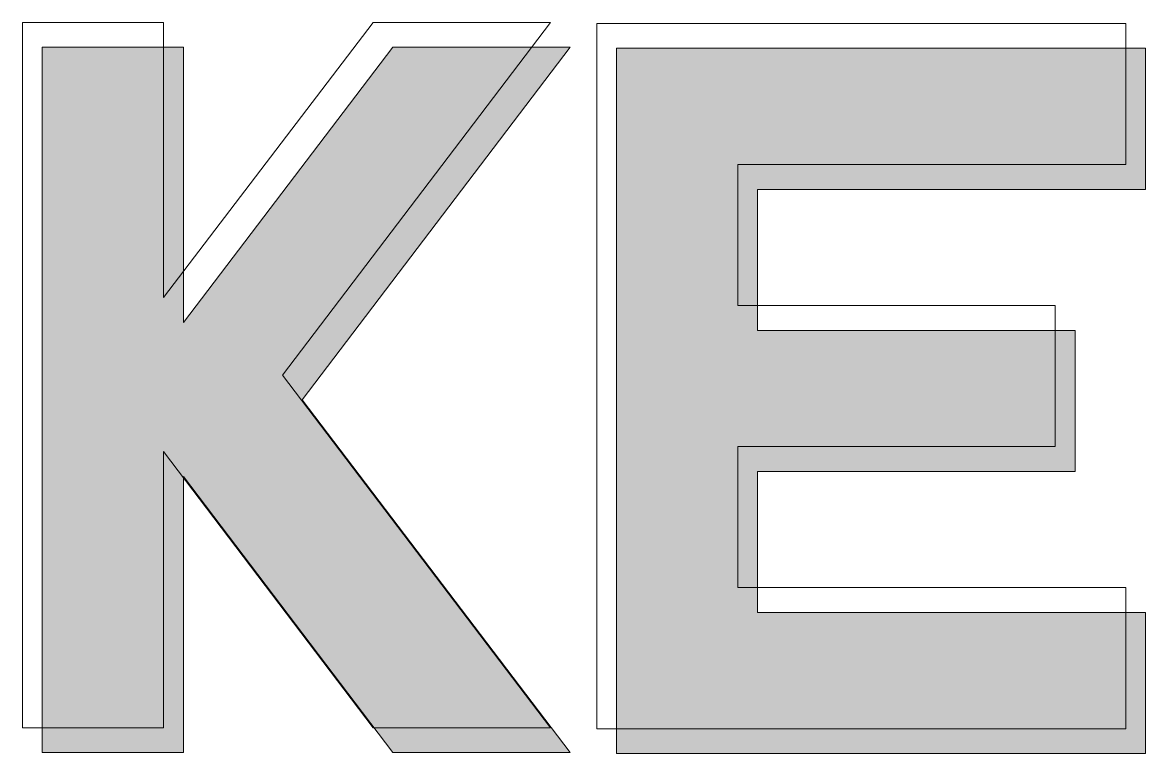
# Model space of a CAD drawing. Header units: inches. Extents: x 0.4 to 14.6, y -16.6 to -0.9.
# Drawn here: x 0.677 to 4.554, y -16.554 to -14.03 of the extents above; entities that cross this region are included whole.
import ezdxf

# ---------------------------------------------------------------- set-up
doc = ezdxf.new("R2010")
doc.units = ezdxf.units.IN
doc.header["$MEASUREMENT"] = 0
doc.layers.add('Layer 1', color=7, linetype='Continuous')

# ---------------------------------------------------------------- blocks, each defined once
blk = doc.blocks.new('block 3')
at = {"layer": 'Layer 1', "true_color": 0xff00ff}
h = blk.add_hatch(color=6, dxfattribs=at)
h.dxf.hatch_style = 2
h.paths.add_polyline_path([(2.5683, -14.1158), (1.6432, -15.3331), (2.5683, -16.5503), (1.9562, -16.5503), (1.2329, -15.5974), (1.2329, -16.5503), (0.746, -16.5503), (0.746, -14.1158), (1.2329, -14.1158), (1.2329, -15.0653), (1.9562, -14.1158)])
h = blk.add_hatch(color=6, dxfattribs=at)
h.dxf.hatch_style = 2
h.paths.add_polyline_path([(4.5539, -16.0669), (4.5539, -16.5538), (2.7282, -16.5538), (2.7282, -14.1193), (4.5539, -14.1193), (4.5539, -14.6062), (3.2151, -14.6062), (3.2151, -15.0931), (4.3105, -15.0931), (4.3105, -15.58), (3.2151, -15.58), (3.2151, -16.0669)])
at = {"layer": 'Layer 1', "lineweight": 0}
for points in [[(2.5683, -14.1158), (1.6432, -15.3331), (2.5683, -16.5503), (1.9562, -16.5503), (1.2329, -15.5974), (1.2329, -16.5503), (0.746, -16.5503), (0.746, -14.1158), (1.2329, -14.1158), (1.2329, -15.0653), (1.9562, -14.1158), (2.5683, -14.1158)], [(4.5539, -16.0669), (4.5539, -16.5538), (2.7282, -16.5538), (2.7282, -14.1193), (4.5539, -14.1193), (4.5539, -14.6062), (3.2151, -14.6062), (3.2151, -15.0931), (4.3105, -15.0931), (4.3105, -15.58), (3.2151, -15.58), (3.2151, -16.0669), (4.5539, -16.0669)]]:
    blk.add_lwpolyline(points, dxfattribs=at)
blk = doc.blocks.new('block 4')
at = {"layer": 'Layer 1', "lineweight": 0}
for points in [[(2.4997, -14.0301), (1.5747, -15.2474), (2.4997, -16.4646), (1.8877, -16.4646), (1.1643, -15.5117), (1.1643, -16.4646), (0.6775, -16.4646), (0.6775, -14.0301), (1.1643, -14.0301), (1.1643, -14.9796), (1.8877, -14.0301), (2.4997, -14.0301)], [(4.4854, -15.9812), (4.4854, -16.4681), (2.6597, -16.4681), (2.6597, -14.0336), (4.4854, -14.0336), (4.4854, -14.5205), (3.1465, -14.5205), (3.1465, -15.0074), (4.2419, -15.0074), (4.2419, -15.4943), (3.1465, -15.4943), (3.1465, -15.9812), (4.4854, -15.9812)]]:
    blk.add_lwpolyline(points, dxfattribs=at)
blk = doc.blocks.new('block 2')
at = {"layer": 'Layer 1'}
for name in ['block 4', 'block 3']:
    blk.add_blockref(name, (0, 0), dxfattribs=at)

msp = doc.modelspace()

# ---------------------------------------------------------------- block references
at = {"layer": 'Layer 1'}
msp.add_blockref('block 2', (0, 0), dxfattribs=at)

doc.saveas('drawing.dxf')
